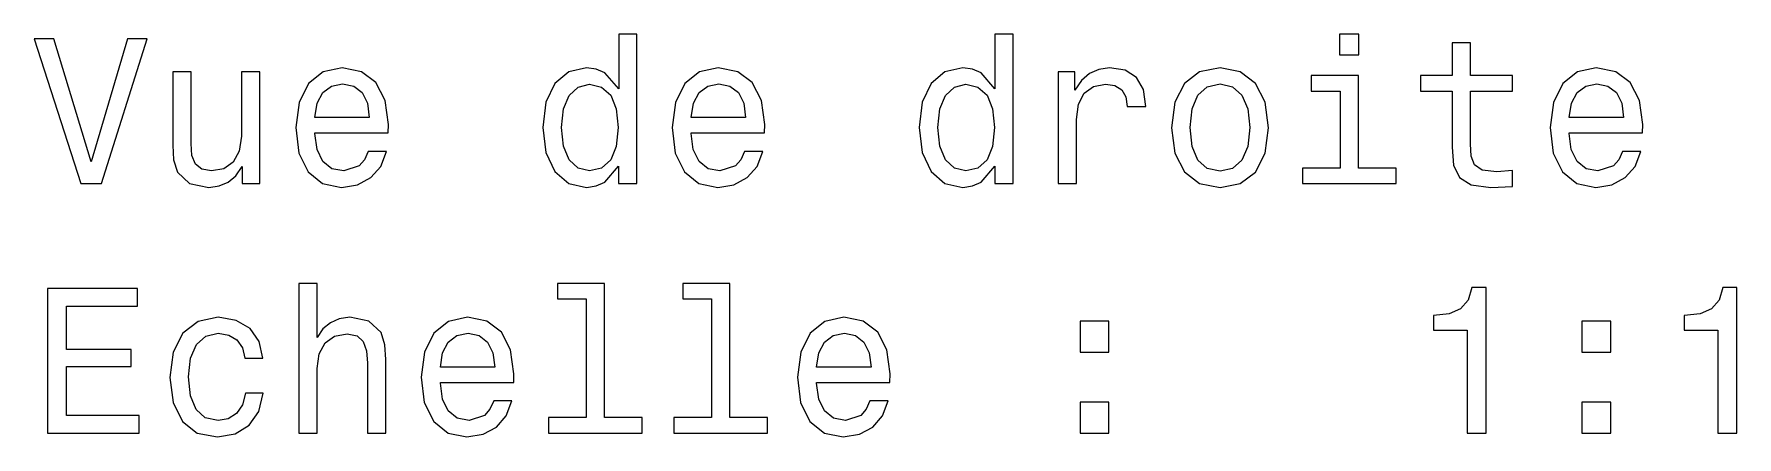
# Model space of a CAD drawing. Extents: x -1556 to 2480, y -1748 to 2591.
# Drawn here: x -755.6 to -714.39, y 197.5 to 207.26 of the extents above; entities that cross this region are included whole.
import ezdxf

# ---------------------------------------------------------------- set-up
doc = ezdxf.new("R2010")
doc.units = 0

msp = doc.modelspace()

# ---------------------------------------------------------------- linework, layer by layer
at = {"color": 7, "lineweight": 13}
for points in [[(-753.344482, 207.148422), (-754.221985, 204.167862), (-755.124695, 207.148422), (-755.603821, 207.148422), (-754.474121, 203.643372), (-753.969788, 203.643372), (-752.865356, 207.148422)], [(-741.457581, 204.061966), (-741.457581, 203.643372), (-741.013794, 203.643372), (-741.013794, 207.264404), (-741.452515, 207.264404), (-741.452515, 205.938034), (-741.790405, 206.32132), (-741.997192, 206.412109), (-742.234253, 206.447403), (-742.662903, 206.346542), (-742.995728, 206.064117), (-743.212585, 205.610229), (-743.288269, 205), (-743.212585, 204.389771), (-742.995728, 203.930832), (-742.662903, 203.643372), (-742.234253, 203.547546), (-741.997192, 203.582855), (-741.7854, 203.67363)], [(-732.349487, 204.061966), (-732.349487, 203.643372), (-731.905701, 203.643372), (-731.905701, 207.264404), (-732.344482, 207.264404), (-732.344482, 205.938034), (-732.682373, 206.32132), (-732.889099, 206.412109), (-733.12616, 206.447403), (-733.55481, 206.346542), (-733.887695, 206.064117), (-734.104553, 205.610229), (-734.180176, 205), (-734.104553, 204.389771), (-733.887695, 203.930832), (-733.55481, 203.643372), (-733.12616, 203.547546), (-732.889099, 203.582855), (-732.677307, 203.67363)], [(-723.533936, 207.264404), (-724.00293, 207.264404), (-724.00293, 206.760086), (-723.533936, 206.760086)], [(-721.274597, 205.882568), (-721.274597, 204.52594), (-721.244324, 204.087173), (-721.103088, 203.784576), (-720.820679, 203.608063), (-720.341553, 203.547546), (-719.817078, 203.572769), (-719.817078, 203.956055), (-720.200378, 203.925797), (-720.54834, 203.966141), (-720.734924, 204.092224), (-720.815613, 204.304031), (-720.83075, 204.601578), (-720.83075, 205.882568), (-719.817078, 205.882568), (-719.817078, 206.260803), (-720.83075, 206.260803), (-720.83075, 207.052597), (-721.274597, 207.052597), (-721.274597, 206.260803), (-722.041138, 206.260803), (-722.041138, 205.882568)], [(-750.142029, 206.351578), (-750.585815, 206.351578), (-750.585815, 204.788177), (-750.63623, 204.425079), (-750.782471, 204.162827), (-751.00946, 204.001434), (-751.307007, 203.951004), (-751.544006, 203.991348), (-751.695313, 204.112396), (-751.781067, 204.319168), (-751.801208, 204.611664), (-751.801208, 206.351578), (-752.245056, 206.351578), (-752.245056, 204.57132), (-752.229919, 204.213257), (-752.134094, 203.91571), (-751.841553, 203.643372), (-751.372559, 203.547546), (-751.120422, 203.582855), (-750.903564, 203.67363), (-750.716919, 203.829971), (-750.565613, 204.056915), (-750.565613, 203.643372), (-750.142029, 203.643372)], [(-748.805542, 204.868881), (-747.030334, 204.868881), (-747.025269, 205.075653), (-747.105957, 205.655624), (-747.327881, 206.08934), (-747.680908, 206.351578), (-748.149902, 206.447403), (-748.608887, 206.346542), (-748.961914, 206.064117), (-749.188843, 205.605194), (-749.269531, 205), (-749.193909, 204.379684), (-748.966919, 203.925797), (-748.618958, 203.643372), (-748.165039, 203.547546), (-747.771667, 203.613113), (-747.448914, 203.784576), (-747.211914, 204.056915), (-747.075745, 204.420029), (-747.514465, 204.420029), (-747.605286, 204.218292), (-747.736389, 204.067001), (-748.109558, 203.945969), (-748.397034, 204.001434), (-748.613892, 204.177948), (-748.755127, 204.465424), (-748.805542, 204.853745)], [(-739.69751, 204.868881), (-737.922241, 204.868881), (-737.917236, 205.075653), (-737.997925, 205.655624), (-738.219788, 206.08934), (-738.572815, 206.351578), (-739.04187, 206.447403), (-739.500793, 206.346542), (-739.853821, 206.064117), (-740.08075, 205.605194), (-740.161438, 205), (-740.085815, 204.379684), (-739.858887, 203.925797), (-739.510864, 203.643372), (-739.057007, 203.547546), (-738.663635, 203.613113), (-738.340881, 203.784576), (-738.103821, 204.056915), (-737.967651, 204.420029), (-738.406433, 204.420029), (-738.497192, 204.218292), (-738.628296, 204.067001), (-739.001526, 203.945969), (-739.289001, 204.001434), (-739.505859, 204.177948), (-739.647034, 204.465424), (-739.69751, 204.853745)], [(-730.81134, 203.643372), (-730.367493, 203.643372), (-730.367493, 205.191635), (-730.322144, 205.564835), (-730.185974, 205.832138), (-729.96405, 205.993515), (-729.666504, 206.048996), (-729.44458, 206.013687), (-729.278198, 205.912827), (-729.177307, 205.741348), (-729.142029, 205.509369), (-728.693176, 205.509369), (-728.753662, 205.917862), (-728.920105, 206.210373), (-729.19751, 206.386887), (-729.575745, 206.447403), (-729.832947, 206.407059), (-730.05481, 206.306198), (-730.251526, 206.13472), (-730.407837, 205.90274), (-730.407837, 206.351578), (-730.81134, 206.351578)], [(-728.072815, 204.994949), (-727.992126, 204.379684), (-727.760193, 203.925797), (-727.392029, 203.643372), (-726.897766, 203.547546), (-726.408569, 203.643372), (-726.040405, 203.920746), (-725.808411, 204.374634), (-725.722717, 204.994949), (-725.808411, 205.610229), (-726.040405, 206.069168), (-726.408569, 206.346542), (-726.897766, 206.447403), (-727.392029, 206.346542), (-727.760193, 206.064117), (-727.992126, 205.610229)], [(-723.549072, 204.016571), (-723.549072, 206.260803), (-724.688843, 206.260803), (-724.688843, 205.882568), (-723.992859, 205.882568), (-723.992859, 204.016571), (-724.900635, 204.016571), (-724.900635, 203.643372), (-722.631226, 203.643372), (-722.631226, 204.016571)], [(-718.445313, 204.868881), (-716.670105, 204.868881), (-716.665039, 205.075653), (-716.745728, 205.655624), (-716.967651, 206.08934), (-717.320679, 206.351578), (-717.789673, 206.447403), (-718.248657, 206.346542), (-718.601685, 206.064117), (-718.828613, 205.605194), (-718.909302, 205), (-718.833679, 204.379684), (-718.606689, 203.925797), (-718.258728, 203.643372), (-717.80481, 203.547546), (-717.411438, 203.613113), (-717.088684, 203.784576), (-716.851685, 204.056915), (-716.715515, 204.420029), (-717.154236, 204.420029), (-717.245056, 204.218292), (-717.37616, 204.067001), (-717.74939, 203.945969), (-718.036804, 204.001434), (-718.253662, 204.177948), (-718.394897, 204.465424), (-718.445313, 204.853745)], [(-748.805542, 205.242081), (-748.750061, 205.590057), (-748.613892, 205.84726), (-748.407166, 206.003601), (-748.134827, 206.059082), (-747.867493, 206.003601), (-747.660767, 205.84726), (-747.534668, 205.590057), (-747.489258, 205.242081)], [(-742.158569, 206.048996), (-741.866089, 205.978394), (-741.644165, 205.781708), (-741.513062, 205.453888), (-741.462585, 205), (-741.513062, 204.541061), (-741.644165, 204.213257), (-741.866089, 204.01152), (-742.158569, 203.945969), (-742.435974, 204.01152), (-742.647766, 204.213257), (-742.789001, 204.546112), (-742.834351, 205), (-742.789001, 205.448853), (-742.647766, 205.776657), (-742.435974, 205.978394)], [(-739.69751, 205.242081), (-739.642029, 205.590057), (-739.505859, 205.84726), (-739.299072, 206.003601), (-739.026733, 206.059082), (-738.75946, 206.003601), (-738.552673, 205.84726), (-738.426575, 205.590057), (-738.381226, 205.242081)], [(-733.050537, 206.048996), (-732.757996, 205.978394), (-732.536072, 205.781708), (-732.404968, 205.453888), (-732.354553, 205), (-732.404968, 204.541061), (-732.536072, 204.213257), (-732.757996, 204.01152), (-733.050537, 203.945969), (-733.327881, 204.01152), (-733.539673, 204.213257), (-733.680908, 204.546112), (-733.726318, 205), (-733.680908, 205.448853), (-733.539673, 205.776657), (-733.327881, 205.978394)], [(-727.618958, 205), (-727.573547, 205.453888), (-727.432373, 205.781708), (-727.205383, 205.983429), (-726.897766, 206.054031), (-726.595154, 205.983429), (-726.368225, 205.786743), (-726.227051, 205.453888), (-726.176575, 205), (-726.227051, 204.541061), (-726.368225, 204.208206), (-726.595154, 204.006485), (-726.897766, 203.940918), (-727.205383, 204.006485), (-727.432373, 204.208206), (-727.573547, 204.541061)], [(-718.445313, 205.242081), (-718.389832, 205.590057), (-718.253662, 205.84726), (-718.046936, 206.003601), (-717.774597, 206.059082), (-717.507263, 206.003601), (-717.300537, 205.84726), (-717.174438, 205.590057), (-717.129028, 205.242081)], [(-749.193909, 197.596542), (-748.750061, 197.596542), (-748.750061, 199.159943), (-748.704712, 199.518005), (-748.558411, 199.780258), (-748.331482, 199.94165), (-748.02887, 200.002167), (-747.786804, 199.951736), (-747.635498, 199.815567), (-747.559875, 199.588623), (-747.534668, 199.286026), (-747.534668, 197.596542), (-747.090881, 197.596542), (-747.090881, 199.376801), (-747.111023, 199.734863), (-747.201782, 200.032425), (-747.499329, 200.304749), (-747.963318, 200.400574), (-748.215515, 200.36528), (-748.432373, 200.269455), (-748.613892, 200.118149), (-748.750061, 199.911377), (-748.750061, 201.217575), (-749.193909, 201.217575)], [(-742.239258, 200.844376), (-742.239258, 197.969742), (-743.1521, 197.969742), (-743.1521, 197.596542), (-740.887695, 197.596542), (-740.887695, 197.969742), (-741.795471, 197.969742), (-741.795471, 201.217575), (-742.935242, 201.217575), (-742.935242, 200.844376)], [(-739.203247, 200.844376), (-739.203247, 197.969742), (-740.116089, 197.969742), (-740.116089, 197.596542), (-737.851685, 197.596542), (-737.851685, 197.969742), (-738.75946, 197.969742), (-738.75946, 201.217575), (-739.899231, 201.217575), (-739.899231, 200.844376)], [(-755.281067, 197.596542), (-753.062012, 197.596542), (-753.062012, 198.020172), (-754.817078, 198.020172), (-754.817078, 199.205338), (-753.253662, 199.205338), (-753.253662, 199.623917), (-754.817078, 199.623917), (-754.817078, 200.672913), (-753.102356, 200.672913), (-753.102356, 201.096542), (-755.281067, 201.096542)], [(-720.916504, 197.596542), (-720.457581, 197.596542), (-720.457581, 201.121765), (-720.800537, 201.121765), (-720.891296, 200.814117), (-721.072876, 200.607346), (-721.35022, 200.486313), (-721.733521, 200.445969), (-721.733521, 200.087891), (-720.916504, 200.087891)], [(-714.844482, 197.596542), (-714.385498, 197.596542), (-714.385498, 201.121765), (-714.728455, 201.121765), (-714.819214, 200.814117), (-715.000793, 200.607346), (-715.278198, 200.486313), (-715.661438, 200.445969), (-715.661438, 200.087891), (-714.844482, 200.087891)], [(-750.505127, 199.407059), (-750.066345, 199.407059), (-750.157166, 199.810516), (-750.374023, 200.12825), (-750.711914, 200.324936), (-751.150635, 200.400574), (-751.634827, 200.299713), (-752.00293, 200.017288), (-752.234924, 199.558365), (-752.315613, 198.943085), (-752.23999, 198.332855), (-752.013062, 197.878967), (-751.654968, 197.596542), (-751.165771, 197.500717), (-750.732056, 197.57637), (-750.394165, 197.788177), (-750.16217, 198.121033), (-750.06134, 198.564835), (-750.484924, 198.564835), (-750.560608, 198.282425), (-750.701782, 198.070602), (-750.903564, 197.939484), (-751.150635, 197.899139), (-751.458313, 197.964691), (-751.680176, 198.166428), (-751.816345, 198.494232), (-751.861755, 198.958221), (-751.816345, 199.412109), (-751.675171, 199.739914), (-751.448181, 199.94165), (-751.150635, 200.012253), (-750.888428, 199.966858), (-750.691711, 199.850861), (-750.560608, 199.659225)], [(-745.769531, 198.822052), (-743.994324, 198.822052), (-743.989258, 199.028824), (-744.069946, 199.608795), (-744.29187, 200.042511), (-744.644897, 200.304749), (-745.113892, 200.400574), (-745.572815, 200.299713), (-745.925842, 200.017288), (-746.152832, 199.558365), (-746.233521, 198.953171), (-746.157837, 198.332855), (-745.930908, 197.878967), (-745.582947, 197.596542), (-745.129028, 197.500717), (-744.735657, 197.566284), (-744.412903, 197.737747), (-744.175842, 198.010086), (-744.039673, 198.373199), (-744.478455, 198.373199), (-744.569214, 198.171463), (-744.700378, 198.020172), (-745.073547, 197.899139), (-745.361023, 197.954605), (-745.577881, 198.131119), (-745.719116, 198.418594), (-745.769531, 198.806915)], [(-736.661438, 198.822052), (-734.88623, 198.822052), (-734.881226, 199.028824), (-734.961914, 199.608795), (-735.183777, 200.042511), (-735.536804, 200.304749), (-736.005859, 200.400574), (-736.464783, 200.299713), (-736.81781, 200.017288), (-737.044739, 199.558365), (-737.125427, 198.953171), (-737.049805, 198.332855), (-736.822815, 197.878967), (-736.474854, 197.596542), (-736.020996, 197.500717), (-735.627625, 197.566284), (-735.30481, 197.737747), (-735.06781, 198.010086), (-734.931641, 198.373199), (-735.370422, 198.373199), (-735.461182, 198.171463), (-735.592285, 198.020172), (-735.965515, 197.899139), (-736.25293, 197.954605), (-736.469788, 198.131119), (-736.611023, 198.418594), (-736.661438, 198.806915)], [(-745.769531, 199.195251), (-745.71405, 199.543228), (-745.577881, 199.80043), (-745.371094, 199.956772), (-745.098755, 200.012253), (-744.831482, 199.956772), (-744.624695, 199.80043), (-744.498657, 199.543228), (-744.453247, 199.195251)], [(-736.661438, 199.195251), (-736.605957, 199.543228), (-736.469788, 199.80043), (-736.263062, 199.956772), (-735.990723, 200.012253), (-735.723389, 199.956772), (-735.516663, 199.80043), (-735.390564, 199.543228), (-735.345154, 199.195251)], [(-730.281799, 199.553314), (-729.585815, 199.553314), (-729.585815, 200.304749), (-730.281799, 200.304749)], [(-718.137695, 199.553314), (-717.441711, 199.553314), (-717.441711, 200.304749), (-718.137695, 200.304749)], [(-730.281799, 197.596542), (-729.585815, 197.596542), (-729.585815, 198.347977), (-730.281799, 198.347977)], [(-718.137695, 197.596542), (-717.441711, 197.596542), (-717.441711, 198.347977), (-718.137695, 198.347977)]]:
    msp.add_lwpolyline(points, close=True, dxfattribs=at)

doc.saveas('drawing.dxf')
